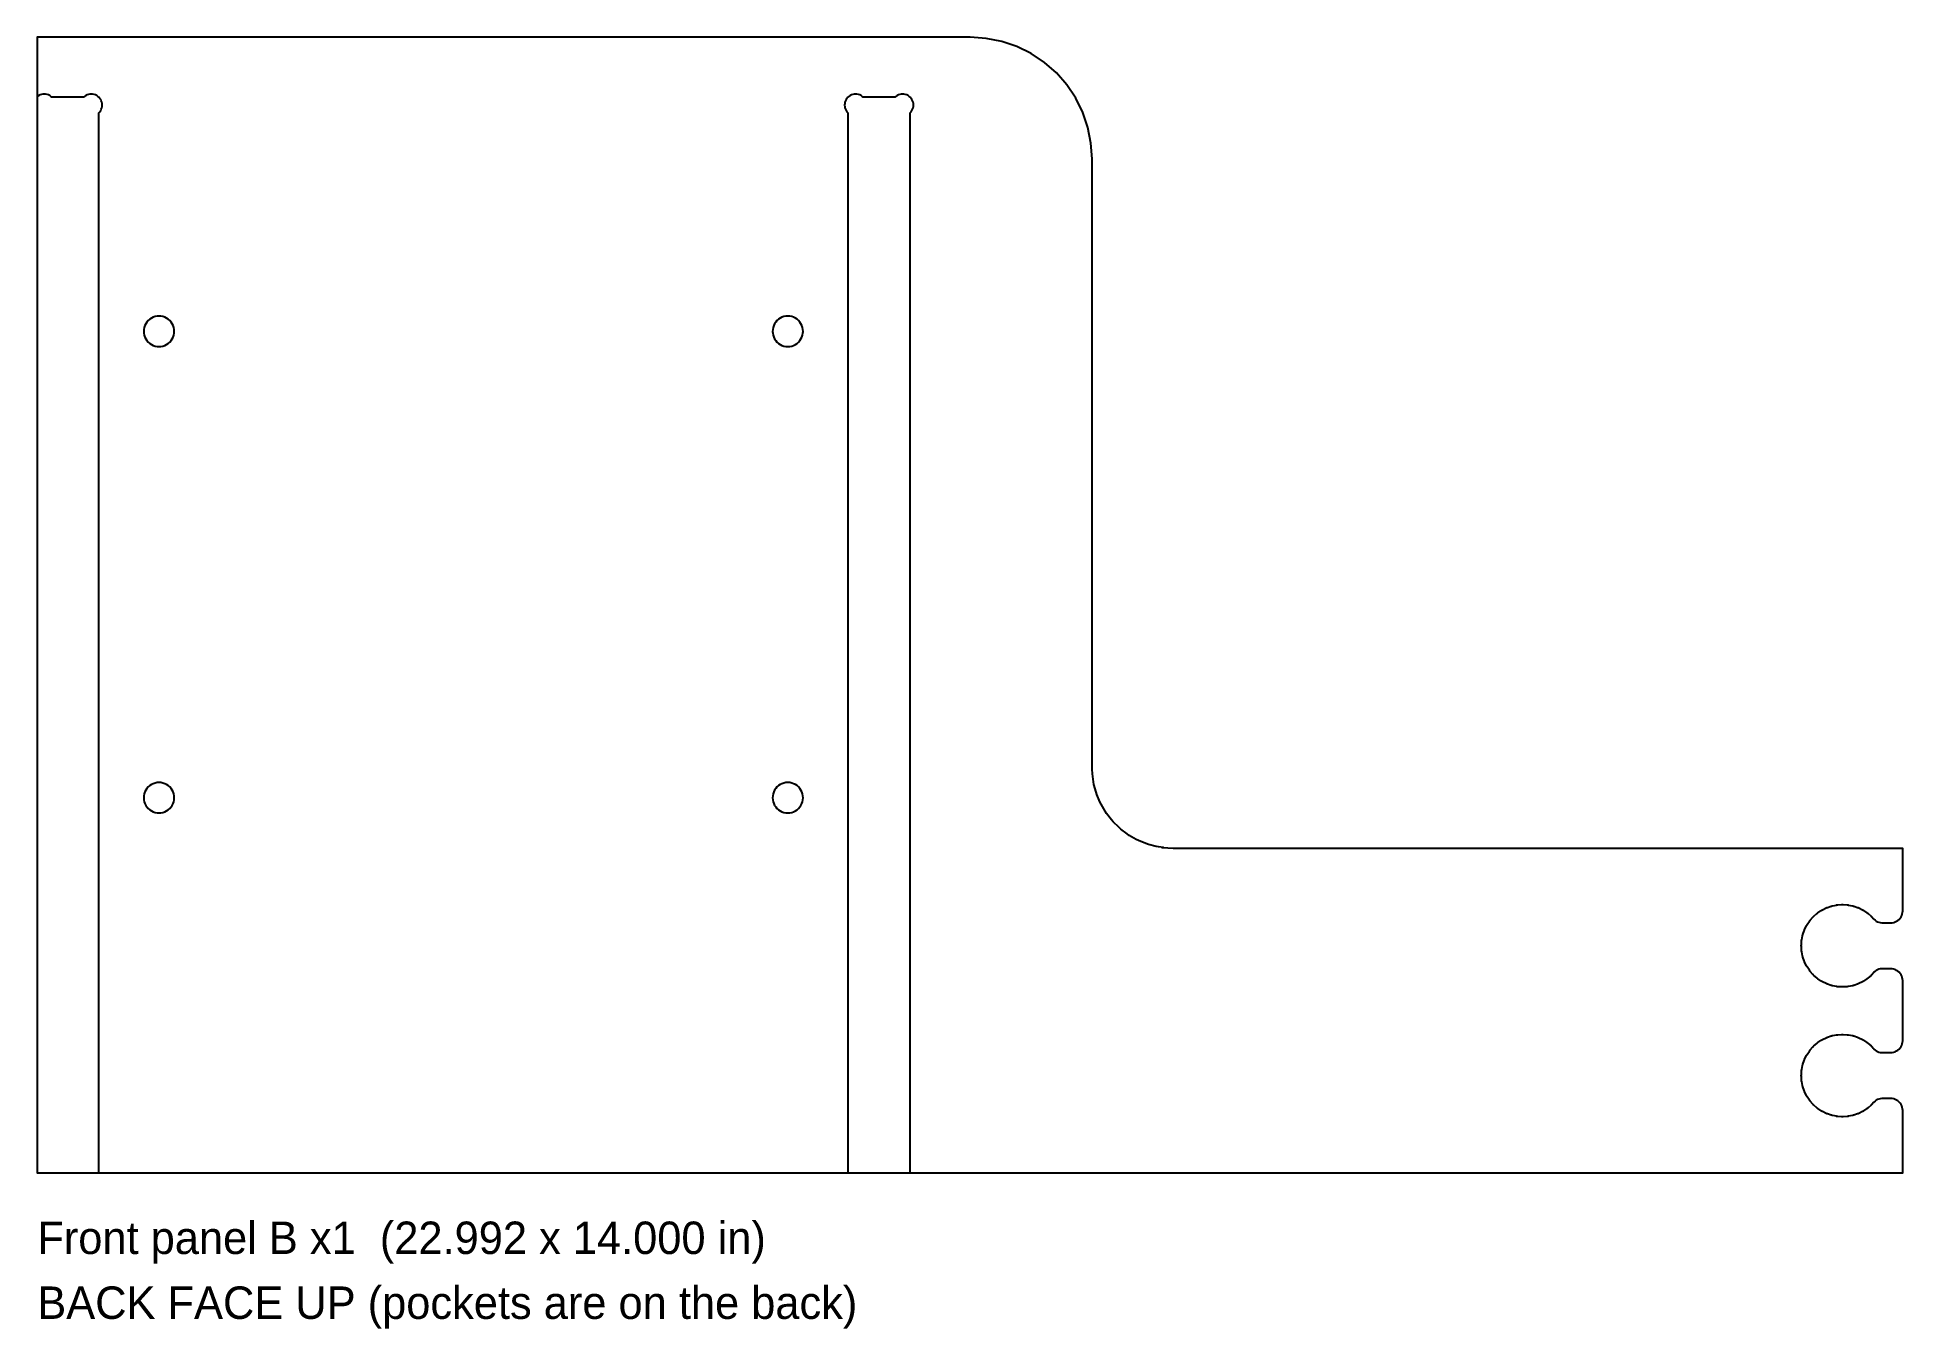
# Model space of a CAD drawing. Header units: inches. Extents: x 0 to 23, y -1.9 to 14.
import ezdxf

# ---------------------------------------------------------------- set-up
doc = ezdxf.new("R2010")
doc.units = ezdxf.units.IN
doc.header["$MEASUREMENT"] = 0
for name, color, linetype in [('CUT_OUTSIDE', 1, 'Continuous'), ('LABEL', 3, 'Continuous'), ('POCKET_0.375', 4, 'Continuous'), ('POCKET_0.500', 4, 'Continuous')]:
    doc.layers.add(name, color=color, linetype=linetype)

msp = doc.modelspace()

# ---------------------------------------------------------------- linework, layer by layer
at = {"layer": 'CUT_OUTSIDE'}
msp.add_lwpolyline([(13.869, 4.009), (13.862, 4.01), (13.883, 4.01), (13.821, 4.018), (13.789, 4.024), (13.695, 4.05), (13.664, 4.06), (13.573, 4.098), (13.544, 4.112), (13.459, 4.161), (13.432, 4.179), (13.354, 4.239), (13.33, 4.261), (13.261, 4.33), (13.239, 4.354), (13.179, 4.432), (13.161, 4.459), (13.112, 4.544), (13.098, 4.573), (13.06, 4.664), (13.05, 4.695), (13.024, 4.789), (13.018, 4.821), (13.005, 4.918), (13.002, 4.976), (13, 5.025), (13, 12.5), (12.987, 12.696), (12.949, 12.888), (12.886, 13.074), (12.799, 13.25), (12.69, 13.413), (12.561, 13.561), (12.413, 13.69), (12.25, 13.799), (12.074, 13.886), (11.888, 13.949), (11.696, 13.987), (11.5, 14), (9, 14), (0, 14), (0, 0), (22.992, 0), (22.992, 0.005), (22.992, 0.005), (22.992, 0.77), (22.991, 0.789), (22.987, 0.808), (22.981, 0.826), (22.972, 0.843), (22.962, 0.859), (22.949, 0.874), (22.934, 0.887), (22.918, 0.897), (22.901, 0.906), (22.883, 0.912), (22.864, 0.916), (22.845, 0.917), (22.747, 0.917), (22.738, 0.917), (22.734, 0.916), (22.716, 0.914), (22.699, 0.91), (22.682, 0.904), (22.666, 0.895), (22.651, 0.885), (22.638, 0.873), (22.635, 0.869), (22.629, 0.863), (22.615, 0.847), (22.615, 0.847), (22.613, 0.845), (22.613, 0.845), (22.612, 0.845), (22.612, 0.844), (22.611, 0.843), (22.611, 0.843), (22.607, 0.839), (22.607, 0.839), (22.606, 0.838), (22.605, 0.838), (22.605, 0.837), (22.605, 0.837), (22.603, 0.835), (22.603, 0.835), (22.566, 0.803), (22.566, 0.802), (22.564, 0.801), (22.564, 0.801), (22.563, 0.8), (22.563, 0.8), (22.561, 0.799), (22.561, 0.799), (22.557, 0.796), (22.557, 0.796), (22.555, 0.794), (22.555, 0.794), (22.554, 0.794), (22.554, 0.794), (22.552, 0.792), (22.552, 0.792), (22.511, 0.765), (22.511, 0.765), (22.509, 0.763), (22.509, 0.763), (22.508, 0.763), (22.508, 0.763), (22.506, 0.761), (22.506, 0.761), (22.502, 0.759), (22.502, 0.759), (22.5, 0.758), (22.5, 0.758), (22.499, 0.758), (22.499, 0.758), (22.496, 0.756), (22.496, 0.756), (22.452, 0.734), (22.452, 0.734), (22.45, 0.733), (22.45, 0.733), (22.449, 0.733), (22.449, 0.733), (22.446, 0.732), (22.446, 0.732), (22.442, 0.73), (22.442, 0.73), (22.44, 0.729), (22.44, 0.729), (22.439, 0.729), (22.439, 0.729), (22.436, 0.728), (22.436, 0.728), (22.39, 0.712), (22.389, 0.712), (22.387, 0.711), (22.387, 0.711), (22.386, 0.711), (22.386, 0.711), (22.384, 0.71), (22.383, 0.71), (22.379, 0.709), (22.379, 0.709), (22.377, 0.708), (22.377, 0.708), (22.376, 0.708), (22.376, 0.708), (22.373, 0.708), (22.373, 0.708), (22.325, 0.698), (22.325, 0.698), (22.322, 0.698), (22.322, 0.697), (22.321, 0.697), (22.321, 0.697), (22.319, 0.697), (22.318, 0.697), (22.314, 0.696), (22.314, 0.696), (22.311, 0.696), (22.311, 0.696), (22.311, 0.696), (22.31, 0.696), (22.308, 0.696), (22.308, 0.696), (22.258, 0.693), (22.258, 0.693), (22.256, 0.692), (22.256, 0.692), (22.255, 0.692), (22.255, 0.692), (22.252, 0.692), (22.252, 0.692), (22.248, 0.692), (22.248, 0.692), (22.245, 0.692), (22.245, 0.692), (22.244, 0.692), (22.244, 0.692), (22.242, 0.693), (22.242, 0.693), (22.192, 0.696), (22.192, 0.696), (22.19, 0.696), (22.189, 0.696), (22.189, 0.696), (22.189, 0.696), (22.186, 0.696), (22.186, 0.696), (22.182, 0.697), (22.181, 0.697), (22.179, 0.697), (22.179, 0.697), (22.178, 0.697), (22.178, 0.698), (22.175, 0.698), (22.175, 0.698), (22.127, 0.708), (22.127, 0.708), (22.124, 0.708), (22.124, 0.708), (22.123, 0.708), (22.123, 0.708), (22.121, 0.709), (22.121, 0.709), (22.117, 0.71), (22.116, 0.71), (22.114, 0.711), (22.114, 0.711), (22.113, 0.711), (22.113, 0.711), (22.111, 0.712), (22.11, 0.712), (22.064, 0.728), (22.064, 0.728), (22.061, 0.729), (22.061, 0.729), (22.06, 0.729), (22.06, 0.729), (22.058, 0.73), (22.058, 0.73), (22.054, 0.732), (22.054, 0.732), (22.051, 0.733), (22.051, 0.733), (22.05, 0.733), (22.05, 0.733), (22.048, 0.734), (22.048, 0.734), (22.004, 0.756), (22.004, 0.756), (22.001, 0.758), (22.001, 0.758), (22, 0.758), (22, 0.758), (21.998, 0.759), (21.998, 0.759), (21.994, 0.761), (21.994, 0.761), (21.992, 0.763), (21.992, 0.763), (21.991, 0.763), (21.991, 0.763), (21.989, 0.765), (21.989, 0.765), (21.948, 0.792), (21.948, 0.792), (21.946, 0.794), (21.946, 0.794), (21.945, 0.794), (21.945, 0.794), (21.943, 0.796), (21.943, 0.796), (21.939, 0.799), (21.939, 0.799), (21.937, 0.8), (21.937, 0.8), (21.936, 0.801), (21.936, 0.801), (21.934, 0.802), (21.934, 0.803), (21.897, 0.835), (21.897, 0.835), (21.895, 0.837), (21.895, 0.837), (21.895, 0.838), (21.894, 0.838), (21.893, 0.839), (21.893, 0.839), (21.889, 0.843), (21.889, 0.843), (21.888, 0.844), (21.888, 0.845), (21.887, 0.845), (21.887, 0.845), (21.885, 0.847), (21.885, 0.847), (21.853, 0.884), (21.852, 0.884), (21.851, 0.886), (21.851, 0.886), (21.85, 0.887), (21.85, 0.887), (21.849, 0.889), (21.849, 0.889), (21.846, 0.893), (21.846, 0.893), (21.844, 0.895), (21.844, 0.895), (21.844, 0.896), (21.844, 0.896), (21.842, 0.898), (21.842, 0.898), (21.815, 0.939), (21.815, 0.939), (21.813, 0.941), (21.813, 0.941), (21.813, 0.942), (21.813, 0.942), (21.811, 0.944), (21.811, 0.944), (21.809, 0.948), (21.809, 0.948), (21.808, 0.95), (21.808, 0.95), (21.808, 0.951), (21.808, 0.951), (21.806, 0.954), (21.806, 0.954), (21.784, 0.998), (21.784, 0.998), (21.783, 1), (21.783, 1), (21.783, 1.001), (21.783, 1.001), (21.782, 1.004), (21.782, 1.004), (21.78, 1.008), (21.78, 1.008), (21.779, 1.01), (21.779, 1.01), (21.779, 1.011), (21.779, 1.011), (21.778, 1.014), (21.778, 1.014), (21.762, 1.06), (21.762, 1.061), (21.761, 1.063), (21.761, 1.063), (21.761, 1.064), (21.761, 1.064), (21.76, 1.066), (21.76, 1.067), (21.759, 1.071), (21.759, 1.071), (21.758, 1.073), (21.758, 1.073), (21.758, 1.074), (21.758, 1.074), (21.758, 1.077), (21.758, 1.077), (21.748, 1.125), (21.748, 1.125), (21.748, 1.128), (21.747, 1.128), (21.747, 1.129), (21.747, 1.129), (21.747, 1.131), (21.747, 1.132), (21.746, 1.136), (21.746, 1.136), (21.746, 1.139), (21.746, 1.139), (21.746, 1.139), (21.746, 1.14), (21.746, 1.142), (21.746, 1.142), (21.743, 1.192), (21.743, 1.192), (21.742, 1.194), (21.742, 1.194), (21.742, 1.195), (21.742, 1.195), (21.742, 1.198), (21.742, 1.198), (21.742, 1.202), (21.742, 1.202), (21.742, 1.205), (21.742, 1.205), (21.742, 1.206), (21.742, 1.206), (21.743, 1.208), (21.743, 1.208), (21.746, 1.258), (21.746, 1.258), (21.746, 1.26), (21.746, 1.261), (21.746, 1.261), (21.746, 1.261), (21.746, 1.264), (21.746, 1.264), (21.747, 1.268), (21.747, 1.269), (21.747, 1.271), (21.747, 1.271), (21.747, 1.272), (21.748, 1.272), (21.748, 1.275), (21.748, 1.275), (21.758, 1.323), (21.758, 1.323), (21.758, 1.326), (21.758, 1.326), (21.758, 1.327), (21.758, 1.327), (21.759, 1.329), (21.759, 1.329), (21.76, 1.333), (21.76, 1.334), (21.761, 1.336), (21.761, 1.336), (21.761, 1.337), (21.761, 1.337), (21.762, 1.339), (21.762, 1.34), (21.778, 1.386), (21.778, 1.386), (21.779, 1.389), (21.779, 1.389), (21.779, 1.39), (21.779, 1.39), (21.78, 1.392), (21.78, 1.392), (21.782, 1.396), (21.782, 1.396), (21.783, 1.399), (21.783, 1.399), (21.783, 1.4), (21.783, 1.4), (21.784, 1.402), (21.784, 1.402), (21.806, 1.446), (21.806, 1.446), (21.808, 1.449), (21.808, 1.449), (21.808, 1.45), (21.808, 1.45), (21.809, 1.452), (21.809, 1.452), (21.811, 1.456), (21.811, 1.456), (21.813, 1.458), (21.813, 1.458), (21.813, 1.459), (21.813, 1.459), (21.815, 1.461), (21.815, 1.461), (21.842, 1.502), (21.842, 1.502), (21.844, 1.504), (21.844, 1.504), (21.844, 1.505), (21.844, 1.505), (21.846, 1.507), (21.846, 1.507), (21.849, 1.511), (21.849, 1.511), (21.85, 1.513), (21.85, 1.513), (21.851, 1.514), (21.851, 1.514), (21.852, 1.516), (21.853, 1.516), (21.885, 1.553), (21.885, 1.553), (21.887, 1.555), (21.887, 1.555), (21.888, 1.555), (21.888, 1.556), (21.889, 1.557), (21.889, 1.557), (21.893, 1.561), (21.893, 1.561), (21.894, 1.562), (21.895, 1.562), (21.895, 1.563), (21.895, 1.563), (21.897, 1.565), (21.897, 1.565), (21.934, 1.597), (21.934, 1.598), (21.936, 1.599), (21.936, 1.599), (21.937, 1.6), (21.937, 1.6), (21.939, 1.601), (21.939, 1.601), (21.943, 1.604), (21.943, 1.604), (21.945, 1.606), (21.945, 1.606), (21.946, 1.606), (21.946, 1.606), (21.948, 1.608), (21.948, 1.608), (21.989, 1.635), (21.989, 1.635), (21.991, 1.637), (21.991, 1.637), (21.992, 1.637), (21.992, 1.637), (21.994, 1.639), (21.994, 1.639), (21.998, 1.641), (21.998, 1.641), (22, 1.642), (22, 1.642), (22.001, 1.642), (22.001, 1.642), (22.004, 1.644), (22.004, 1.644), (22.048, 1.666), (22.048, 1.666), (22.05, 1.667), (22.05, 1.667), (22.051, 1.667), (22.051, 1.667), (22.054, 1.668), (22.054, 1.668), (22.058, 1.67), (22.058, 1.67), (22.06, 1.671), (22.06, 1.671), (22.061, 1.671), (22.061, 1.671), (22.064, 1.672), (22.064, 1.672), (22.11, 1.688), (22.111, 1.688), (22.113, 1.689), (22.113, 1.689), (22.114, 1.689), (22.114, 1.689), (22.116, 1.69), (22.117, 1.69), (22.121, 1.691), (22.121, 1.691), (22.123, 1.692), (22.123, 1.692), (22.124, 1.692), (22.124, 1.692), (22.127, 1.692), (22.127, 1.692), (22.175, 1.702), (22.175, 1.702), (22.178, 1.702), (22.178, 1.703), (22.179, 1.703), (22.179, 1.703), (22.181, 1.703), (22.182, 1.703), (22.186, 1.704), (22.186, 1.704), (22.189, 1.704), (22.189, 1.704), (22.189, 1.704), (22.19, 1.704), (22.192, 1.704), (22.192, 1.704), (22.242, 1.707), (22.242, 1.707), (22.244, 1.708), (22.244, 1.708), (22.245, 1.708), (22.245, 1.708), (22.248, 1.708), (22.248, 1.708), (22.252, 1.708), (22.252, 1.708), (22.255, 1.708), (22.255, 1.708), (22.256, 1.708), (22.256, 1.708), (22.258, 1.707), (22.258, 1.707), (22.308, 1.704), (22.308, 1.704), (22.31, 1.704), (22.311, 1.704), (22.311, 1.704), (22.311, 1.704), (22.314, 1.704), (22.314, 1.704), (22.318, 1.703), (22.319, 1.703), (22.321, 1.703), (22.321, 1.703), (22.322, 1.703), (22.322, 1.702), (22.325, 1.702), (22.325, 1.702), (22.373, 1.692), (22.373, 1.692), (22.376, 1.692), (22.376, 1.692), (22.377, 1.692), (22.377, 1.692), (22.379, 1.691), (22.379, 1.691), (22.383, 1.69), (22.384, 1.69), (22.386, 1.689), (22.386, 1.689), (22.387, 1.689), (22.387, 1.689), (22.389, 1.688), (22.39, 1.688), (22.436, 1.672), (22.436, 1.672), (22.439, 1.671), (22.439, 1.671), (22.44, 1.671), (22.44, 1.671), (22.442, 1.67), (22.442, 1.67), (22.446, 1.668), (22.446, 1.668), (22.449, 1.667), (22.449, 1.667), (22.45, 1.667), (22.45, 1.667), (22.452, 1.666), (22.452, 1.666), (22.496, 1.644), (22.496, 1.644), (22.499, 1.642), (22.499, 1.642), (22.5, 1.642), (22.5, 1.642), (22.502, 1.641), (22.502, 1.641), (22.506, 1.639), (22.506, 1.639), (22.508, 1.637), (22.508, 1.637), (22.509, 1.637), (22.509, 1.637), (22.511, 1.635), (22.511, 1.635), (22.552, 1.608), (22.552, 1.608), (22.554, 1.606), (22.554, 1.606), (22.555, 1.606), (22.555, 1.606), (22.557, 1.604), (22.557, 1.604), (22.561, 1.601), (22.561, 1.601), (22.563, 1.6), (22.563, 1.6), (22.564, 1.599), (22.564, 1.599), (22.566, 1.598), (22.566, 1.597), (22.603, 1.565), (22.603, 1.565), (22.605, 1.563), (22.605, 1.563), (22.605, 1.562), (22.606, 1.562), (22.607, 1.561), (22.607, 1.561), (22.611, 1.557), (22.611, 1.557), (22.612, 1.556), (22.612, 1.555), (22.613, 1.555), (22.613, 1.555), (22.615, 1.553), (22.615, 1.553), (22.63, 1.536), (22.636, 1.53), (22.638, 1.527), (22.652, 1.515), (22.666, 1.505), (22.682, 1.496), (22.699, 1.49), (22.716, 1.486), (22.734, 1.484), (22.738, 1.483), (22.748, 1.483), (22.845, 1.483), (22.864, 1.484), (22.883, 1.488), (22.901, 1.494), (22.918, 1.503), (22.934, 1.513), (22.949, 1.526), (22.962, 1.541), (22.972, 1.557), (22.981, 1.574), (22.987, 1.592), (22.991, 1.611), (22.992, 1.63), (22.992, 2.37), (22.991, 2.389), (22.987, 2.408), (22.981, 2.426), (22.972, 2.443), (22.962, 2.459), (22.949, 2.474), (22.934, 2.487), (22.918, 2.497), (22.901, 2.506), (22.883, 2.512), (22.864, 2.516), (22.845, 2.517), (22.747, 2.517), (22.738, 2.517), (22.734, 2.516), (22.716, 2.514), (22.699, 2.51), (22.682, 2.504), (22.666, 2.495), (22.651, 2.485), (22.638, 2.473), (22.635, 2.469), (22.629, 2.463), (22.615, 2.447), (22.615, 2.447), (22.613, 2.445), (22.613, 2.445), (22.612, 2.445), (22.612, 2.444), (22.611, 2.443), (22.611, 2.443), (22.607, 2.439), (22.607, 2.439), (22.606, 2.438), (22.605, 2.438), (22.605, 2.437), (22.605, 2.437), (22.603, 2.435), (22.603, 2.435), (22.566, 2.403), (22.566, 2.402), (22.564, 2.401), (22.564, 2.401), (22.563, 2.4), (22.563, 2.4), (22.561, 2.399), (22.561, 2.399), (22.557, 2.396), (22.557, 2.396), (22.555, 2.394), (22.555, 2.394), (22.554, 2.394), (22.554, 2.394), (22.552, 2.392), (22.552, 2.392), (22.511, 2.365), (22.511, 2.365), (22.509, 2.363), (22.509, 2.363), (22.508, 2.363), (22.508, 2.363), (22.506, 2.361), (22.506, 2.361), (22.502, 2.359), (22.502, 2.359), (22.5, 2.358), (22.5, 2.358), (22.499, 2.358), (22.499, 2.358), (22.496, 2.356), (22.496, 2.356), (22.452, 2.334), (22.452, 2.334), (22.45, 2.333), (22.45, 2.333), (22.449, 2.333), (22.449, 2.333), (22.446, 2.332), (22.446, 2.332), (22.442, 2.33), (22.442, 2.33), (22.44, 2.329), (22.44, 2.329), (22.439, 2.329), (22.439, 2.329), (22.436, 2.328), (22.436, 2.328), (22.39, 2.312), (22.389, 2.312), (22.387, 2.311), (22.387, 2.311), (22.386, 2.311), (22.386, 2.311), (22.384, 2.31), (22.383, 2.31), (22.379, 2.309), (22.379, 2.309), (22.377, 2.308), (22.377, 2.308), (22.376, 2.308), (22.376, 2.308), (22.373, 2.308), (22.373, 2.308), (22.325, 2.298), (22.325, 2.298), (22.322, 2.298), (22.322, 2.297), (22.321, 2.297), (22.321, 2.297), (22.319, 2.297), (22.318, 2.297), (22.314, 2.296), (22.314, 2.296), (22.311, 2.296), (22.311, 2.296), (22.311, 2.296), (22.31, 2.296), (22.308, 2.296), (22.308, 2.296), (22.258, 2.293), (22.258, 2.293), (22.256, 2.292), (22.256, 2.292), (22.255, 2.292), (22.255, 2.292), (22.252, 2.292), (22.252, 2.292), (22.248, 2.292), (22.248, 2.292), (22.245, 2.292), (22.245, 2.292), (22.244, 2.292), (22.244, 2.292), (22.242, 2.293), (22.242, 2.293), (22.192, 2.296), (22.192, 2.296), (22.19, 2.296), (22.189, 2.296), (22.189, 2.296), (22.189, 2.296), (22.186, 2.296), (22.186, 2.296), (22.182, 2.297), (22.181, 2.297), (22.179, 2.297), (22.179, 2.297), (22.178, 2.297), (22.178, 2.298), (22.175, 2.298), (22.175, 2.298), (22.127, 2.308), (22.127, 2.308), (22.124, 2.308), (22.124, 2.308), (22.123, 2.308), (22.123, 2.308), (22.121, 2.309), (22.121, 2.309), (22.117, 2.31), (22.116, 2.31), (22.114, 2.311), (22.114, 2.311), (22.113, 2.311), (22.113, 2.311), (22.111, 2.312), (22.11, 2.312), (22.064, 2.328), (22.064, 2.328), (22.061, 2.329), (22.061, 2.329), (22.06, 2.329), (22.06, 2.329), (22.058, 2.33), (22.058, 2.33), (22.054, 2.332), (22.054, 2.332), (22.051, 2.333), (22.051, 2.333), (22.05, 2.333), (22.05, 2.333), (22.048, 2.334), (22.048, 2.334), (22.004, 2.356), (22.004, 2.356), (22.001, 2.358), (22.001, 2.358), (22, 2.358), (22, 2.358), (21.998, 2.359), (21.998, 2.359), (21.994, 2.361), (21.994, 2.361), (21.992, 2.363), (21.992, 2.363), (21.991, 2.363), (21.991, 2.363), (21.989, 2.365), (21.989, 2.365), (21.948, 2.392), (21.948, 2.392), (21.946, 2.394), (21.946, 2.394), (21.945, 2.394), (21.945, 2.394), (21.943, 2.396), (21.943, 2.396), (21.939, 2.399), (21.939, 2.399), (21.937, 2.4), (21.937, 2.4), (21.936, 2.401), (21.936, 2.401), (21.934, 2.402), (21.934, 2.403), (21.897, 2.435), (21.897, 2.435), (21.895, 2.437), (21.895, 2.437), (21.895, 2.438), (21.894, 2.438), (21.893, 2.439), (21.893, 2.439), (21.889, 2.443), (21.889, 2.443), (21.888, 2.444), (21.888, 2.445), (21.887, 2.445), (21.887, 2.445), (21.885, 2.447), (21.885, 2.447), (21.853, 2.484), (21.852, 2.484), (21.851, 2.486), (21.851, 2.486), (21.85, 2.487), (21.85, 2.487), (21.849, 2.489), (21.849, 2.489), (21.846, 2.493), (21.846, 2.493), (21.844, 2.495), (21.844, 2.495), (21.844, 2.496), (21.844, 2.496), (21.842, 2.498), (21.842, 2.498), (21.815, 2.539), (21.815, 2.539), (21.813, 2.541), (21.813, 2.541), (21.813, 2.542), (21.813, 2.542), (21.811, 2.544), (21.811, 2.544), (21.809, 2.548), (21.809, 2.548), (21.808, 2.55), (21.808, 2.55), (21.808, 2.551), (21.808, 2.551), (21.806, 2.554), (21.806, 2.554), (21.784, 2.598), (21.784, 2.598), (21.783, 2.6), (21.783, 2.6), (21.783, 2.601), (21.783, 2.601), (21.782, 2.604), (21.782, 2.604), (21.78, 2.608), (21.78, 2.608), (21.779, 2.61), (21.779, 2.61), (21.779, 2.611), (21.779, 2.611), (21.778, 2.614), (21.778, 2.614), (21.762, 2.66), (21.762, 2.661), (21.761, 2.663), (21.761, 2.663), (21.761, 2.664), (21.761, 2.664), (21.76, 2.666), (21.76, 2.667), (21.759, 2.671), (21.759, 2.671), (21.758, 2.673), (21.758, 2.673), (21.758, 2.674), (21.758, 2.674), (21.758, 2.677), (21.758, 2.677), (21.748, 2.725), (21.748, 2.725), (21.748, 2.728), (21.747, 2.728), (21.747, 2.729), (21.747, 2.729), (21.747, 2.731), (21.747, 2.732), (21.746, 2.736), (21.746, 2.736), (21.746, 2.739), (21.746, 2.739), (21.746, 2.739), (21.746, 2.74), (21.746, 2.742), (21.746, 2.742), (21.743, 2.792), (21.743, 2.792), (21.742, 2.794), (21.742, 2.794), (21.742, 2.795), (21.742, 2.795), (21.742, 2.798), (21.742, 2.798), (21.742, 2.802), (21.742, 2.802), (21.742, 2.805), (21.742, 2.805), (21.742, 2.806), (21.742, 2.806), (21.743, 2.808), (21.743, 2.808), (21.746, 2.858), (21.746, 2.858), (21.746, 2.86), (21.746, 2.861), (21.746, 2.861), (21.746, 2.861), (21.746, 2.864), (21.746, 2.864), (21.747, 2.868), (21.747, 2.869), (21.747, 2.871), (21.747, 2.871), (21.747, 2.872), (21.748, 2.872), (21.748, 2.875), (21.748, 2.875), (21.758, 2.923), (21.758, 2.923), (21.758, 2.926), (21.758, 2.926), (21.758, 2.927), (21.758, 2.927), (21.759, 2.929), (21.759, 2.929), (21.76, 2.933), (21.76, 2.934), (21.761, 2.936), (21.761, 2.936), (21.761, 2.937), (21.761, 2.937), (21.762, 2.939), (21.762, 2.94), (21.778, 2.986), (21.778, 2.986), (21.779, 2.989), (21.779, 2.989), (21.779, 2.99), (21.779, 2.99), (21.78, 2.992), (21.78, 2.992), (21.782, 2.996), (21.782, 2.996), (21.783, 2.999), (21.783, 2.999), (21.783, 3), (21.783, 3), (21.784, 3.002), (21.784, 3.002), (21.806, 3.046), (21.806, 3.046), (21.808, 3.049), (21.808, 3.049), (21.808, 3.05), (21.808, 3.05), (21.809, 3.052), (21.809, 3.052), (21.811, 3.056), (21.811, 3.056), (21.813, 3.058), (21.813, 3.058), (21.813, 3.059), (21.813, 3.059), (21.815, 3.061), (21.815, 3.061), (21.842, 3.102), (21.842, 3.102), (21.844, 3.104), (21.844, 3.104), (21.844, 3.105), (21.844, 3.105), (21.846, 3.107), (21.846, 3.107), (21.849, 3.111), (21.849, 3.111), (21.85, 3.113), (21.85, 3.113), (21.851, 3.114), (21.851, 3.114), (21.852, 3.116), (21.853, 3.116), (21.885, 3.153), (21.885, 3.153), (21.887, 3.155), (21.887, 3.155), (21.888, 3.155), (21.888, 3.156), (21.889, 3.157), (21.889, 3.157), (21.893, 3.161), (21.893, 3.161), (21.894, 3.162), (21.895, 3.162), (21.895, 3.163), (21.895, 3.163), (21.897, 3.165), (21.897, 3.165), (21.934, 3.197), (21.934, 3.198), (21.936, 3.199), (21.936, 3.199), (21.937, 3.2), (21.937, 3.2), (21.939, 3.201), (21.939, 3.201), (21.943, 3.204), (21.943, 3.204), (21.945, 3.206), (21.945, 3.206), (21.946, 3.206), (21.946, 3.206), (21.948, 3.208), (21.948, 3.208), (21.989, 3.235), (21.989, 3.235), (21.991, 3.237), (21.991, 3.237), (21.992, 3.237), (21.992, 3.237), (21.994, 3.239), (21.994, 3.239), (21.998, 3.241), (21.998, 3.241), (22, 3.242), (22, 3.242), (22.001, 3.242), (22.001, 3.242), (22.004, 3.244), (22.004, 3.244), (22.048, 3.266), (22.048, 3.266), (22.05, 3.267), (22.05, 3.267), (22.051, 3.267), (22.051, 3.267), (22.054, 3.268), (22.054, 3.268), (22.058, 3.27), (22.058, 3.27), (22.06, 3.271), (22.06, 3.271), (22.061, 3.271), (22.061, 3.271), (22.064, 3.272), (22.064, 3.272), (22.11, 3.288), (22.111, 3.288), (22.113, 3.289), (22.113, 3.289), (22.114, 3.289), (22.114, 3.289), (22.116, 3.29), (22.117, 3.29), (22.121, 3.291), (22.121, 3.291), (22.123, 3.292), (22.123, 3.292), (22.124, 3.292), (22.124, 3.292), (22.127, 3.292), (22.127, 3.292), (22.175, 3.302), (22.175, 3.302), (22.178, 3.302), (22.178, 3.303), (22.179, 3.303), (22.179, 3.303), (22.181, 3.303), (22.182, 3.303), (22.186, 3.304), (22.186, 3.304), (22.189, 3.304), (22.189, 3.304), (22.189, 3.304), (22.19, 3.304), (22.192, 3.304), (22.192, 3.304), (22.242, 3.307), (22.242, 3.307), (22.244, 3.308), (22.244, 3.308), (22.245, 3.308), (22.245, 3.308), (22.248, 3.308), (22.248, 3.308), (22.252, 3.308), (22.252, 3.308), (22.255, 3.308), (22.255, 3.308), (22.256, 3.308), (22.256, 3.308), (22.258, 3.307), (22.258, 3.307), (22.308, 3.304), (22.308, 3.304), (22.31, 3.304), (22.311, 3.304), (22.311, 3.304), (22.311, 3.304), (22.314, 3.304), (22.314, 3.304), (22.318, 3.303), (22.319, 3.303), (22.321, 3.303), (22.321, 3.303), (22.322, 3.303), (22.322, 3.302), (22.325, 3.302), (22.325, 3.302), (22.373, 3.292), (22.373, 3.292), (22.376, 3.292), (22.376, 3.292), (22.377, 3.292), (22.377, 3.292), (22.379, 3.291), (22.379, 3.291), (22.383, 3.29), (22.384, 3.29), (22.386, 3.289), (22.386, 3.289), (22.387, 3.289), (22.387, 3.289), (22.389, 3.288), (22.39, 3.288), (22.436, 3.272), (22.436, 3.272), (22.439, 3.271), (22.439, 3.271), (22.44, 3.271), (22.44, 3.271), (22.442, 3.27), (22.442, 3.27), (22.446, 3.268), (22.446, 3.268), (22.449, 3.267), (22.449, 3.267), (22.45, 3.267), (22.45, 3.267), (22.452, 3.266), (22.452, 3.266), (22.496, 3.244), (22.496, 3.244), (22.499, 3.242), (22.499, 3.242), (22.5, 3.242), (22.5, 3.242), (22.502, 3.241), (22.502, 3.241), (22.506, 3.239), (22.506, 3.239), (22.508, 3.237), (22.508, 3.237), (22.509, 3.237), (22.509, 3.237), (22.511, 3.235), (22.511, 3.235), (22.552, 3.208), (22.552, 3.208), (22.554, 3.206), (22.554, 3.206), (22.555, 3.206), (22.555, 3.206), (22.557, 3.204), (22.557, 3.204), (22.561, 3.201), (22.561, 3.201), (22.563, 3.2), (22.563, 3.2), (22.564, 3.199), (22.564, 3.199), (22.566, 3.198), (22.566, 3.197), (22.603, 3.165), (22.603, 3.165), (22.605, 3.163), (22.605, 3.163), (22.605, 3.162), (22.606, 3.162), (22.607, 3.161), (22.607, 3.161), (22.611, 3.157), (22.611, 3.157), (22.612, 3.156), (22.612, 3.155), (22.613, 3.155), (22.613, 3.155), (22.615, 3.153), (22.615, 3.153), (22.63, 3.136), (22.636, 3.13), (22.638, 3.127), (22.652, 3.115), (22.666, 3.105), (22.682, 3.096), (22.699, 3.09), (22.716, 3.086), (22.734, 3.084), (22.739, 3.083), (22.748, 3.083), (22.845, 3.083), (22.864, 3.084), (22.883, 3.088), (22.901, 3.094), (22.918, 3.103), (22.934, 3.113), (22.949, 3.126), (22.962, 3.141), (22.972, 3.157), (22.981, 3.174), (22.987, 3.192), (22.991, 3.211), (22.992, 3.23), (22.992, 3.995), (22.992, 3.995), (22.992, 4), (14, 4)], close=True, dxfattribs=at)
at = {"layer": 'POCKET_0.375'}
for points in [[(0.76, 13.069), (0.772, 13.082), (0.781, 13.097), (0.789, 13.113), (0.795, 13.13), (0.798, 13.147), (0.8, 13.165), (0.798, 13.182), (0.795, 13.199), (0.789, 13.216), (0.781, 13.232), (0.772, 13.247), (0.76, 13.26), (0.747, 13.272), (0.732, 13.281), (0.716, 13.289), (0.699, 13.295), (0.682, 13.298), (0.665, 13.3), (0.647, 13.298), (0.63, 13.295), (0.613, 13.289), (0.597, 13.281), (0.582, 13.272), (0.569, 13.26), (0.181, 13.26), (0.168, 13.272), (0.153, 13.281), (0.137, 13.289), (0.12, 13.295), (0.103, 13.298), (0.085, 13.3), (0.068, 13.298), (0.051, 13.295), (0.034, 13.289), (0.018, 13.281), (0.003, 13.272), (0, 13.269), (0, 0), (0.76, 0)], [(10.76, 13.069), (10.772, 13.082), (10.781, 13.097), (10.789, 13.113), (10.795, 13.13), (10.798, 13.147), (10.8, 13.165), (10.798, 13.182), (10.795, 13.199), (10.789, 13.216), (10.781, 13.232), (10.772, 13.247), (10.76, 13.26), (10.747, 13.272), (10.732, 13.281), (10.716, 13.289), (10.699, 13.295), (10.682, 13.298), (10.665, 13.3), (10.647, 13.298), (10.63, 13.295), (10.613, 13.289), (10.597, 13.281), (10.582, 13.272), (10.569, 13.26), (10.181, 13.26), (10.168, 13.272), (10.153, 13.281), (10.137, 13.289), (10.12, 13.295), (10.103, 13.298), (10.085, 13.3), (10.068, 13.298), (10.051, 13.295), (10.034, 13.289), (10.018, 13.281), (10.003, 13.272), (9.99, 13.26), (9.978, 13.247), (9.969, 13.232), (9.961, 13.216), (9.955, 13.199), (9.952, 13.182), (9.95, 13.165), (9.952, 13.147), (9.955, 13.13), (9.961, 13.113), (9.969, 13.097), (9.978, 13.082), (9.99, 13.069), (9.99, 0), (10.76, 0)]]:
    msp.add_lwpolyline(points, close=True, dxfattribs=at)
at = {"layer": 'POCKET_0.500'}
for points in [[(1.312, 10.375), (1.314, 10.351), (1.319, 10.326), (1.327, 10.303), (1.338, 10.281), (1.351, 10.261), (1.367, 10.242), (1.386, 10.226), (1.406, 10.213), (1.428, 10.202), (1.451, 10.194), (1.476, 10.189), (1.5, 10.188), (1.524, 10.189), (1.549, 10.194), (1.572, 10.202), (1.594, 10.213), (1.614, 10.226), (1.633, 10.242), (1.649, 10.261), (1.662, 10.281), (1.673, 10.303), (1.681, 10.326), (1.686, 10.351), (1.688, 10.375), (1.686, 10.399), (1.681, 10.424), (1.673, 10.447), (1.662, 10.469), (1.649, 10.489), (1.633, 10.508), (1.614, 10.524), (1.594, 10.537), (1.572, 10.548), (1.549, 10.556), (1.524, 10.561), (1.5, 10.562), (1.476, 10.561), (1.451, 10.556), (1.428, 10.548), (1.406, 10.537), (1.386, 10.524), (1.367, 10.508), (1.351, 10.489), (1.338, 10.469), (1.327, 10.447), (1.319, 10.424), (1.314, 10.399)], [(9.062, 10.375), (9.064, 10.351), (9.069, 10.326), (9.077, 10.303), (9.088, 10.281), (9.101, 10.261), (9.117, 10.242), (9.136, 10.226), (9.156, 10.213), (9.178, 10.202), (9.201, 10.194), (9.226, 10.189), (9.25, 10.188), (9.274, 10.189), (9.299, 10.194), (9.322, 10.202), (9.344, 10.213), (9.364, 10.226), (9.383, 10.242), (9.399, 10.261), (9.412, 10.281), (9.423, 10.303), (9.431, 10.326), (9.436, 10.351), (9.438, 10.375), (9.436, 10.399), (9.431, 10.424), (9.423, 10.447), (9.412, 10.469), (9.399, 10.489), (9.383, 10.508), (9.364, 10.524), (9.344, 10.537), (9.322, 10.548), (9.299, 10.556), (9.274, 10.561), (9.25, 10.562), (9.226, 10.561), (9.201, 10.556), (9.178, 10.548), (9.156, 10.537), (9.136, 10.524), (9.117, 10.508), (9.101, 10.489), (9.088, 10.469), (9.077, 10.447), (9.069, 10.424), (9.064, 10.399)], [(1.312, 4.625), (1.314, 4.601), (1.319, 4.576), (1.327, 4.553), (1.338, 4.531), (1.351, 4.511), (1.367, 4.492), (1.386, 4.476), (1.406, 4.463), (1.428, 4.452), (1.451, 4.444), (1.476, 4.439), (1.5, 4.438), (1.524, 4.439), (1.549, 4.444), (1.572, 4.452), (1.594, 4.463), (1.614, 4.476), (1.633, 4.492), (1.649, 4.511), (1.662, 4.531), (1.673, 4.553), (1.681, 4.576), (1.686, 4.601), (1.688, 4.625), (1.686, 4.649), (1.681, 4.674), (1.673, 4.697), (1.662, 4.719), (1.649, 4.739), (1.633, 4.758), (1.614, 4.774), (1.594, 4.787), (1.572, 4.798), (1.549, 4.806), (1.524, 4.811), (1.5, 4.812), (1.476, 4.811), (1.451, 4.806), (1.428, 4.798), (1.406, 4.787), (1.386, 4.774), (1.367, 4.758), (1.351, 4.739), (1.338, 4.719), (1.327, 4.697), (1.319, 4.674), (1.314, 4.649)], [(9.062, 4.625), (9.064, 4.601), (9.069, 4.576), (9.077, 4.553), (9.088, 4.531), (9.101, 4.511), (9.117, 4.492), (9.136, 4.476), (9.156, 4.463), (9.178, 4.452), (9.201, 4.444), (9.226, 4.439), (9.25, 4.438), (9.274, 4.439), (9.299, 4.444), (9.322, 4.452), (9.344, 4.463), (9.364, 4.476), (9.383, 4.492), (9.399, 4.511), (9.412, 4.531), (9.423, 4.553), (9.431, 4.576), (9.436, 4.601), (9.438, 4.625), (9.436, 4.649), (9.431, 4.674), (9.423, 4.697), (9.412, 4.719), (9.399, 4.739), (9.383, 4.758), (9.364, 4.774), (9.344, 4.787), (9.322, 4.798), (9.299, 4.806), (9.274, 4.811), (9.25, 4.812), (9.226, 4.811), (9.201, 4.806), (9.178, 4.798), (9.156, 4.787), (9.136, 4.774), (9.117, 4.758), (9.101, 4.739), (9.088, 4.719), (9.077, 4.697), (9.069, 4.674), (9.064, 4.649)]]:
    msp.add_lwpolyline(points, close=True, dxfattribs=at)

# ---------------------------------------------------------------- texts
at = {"layer": 'LABEL'}
for s, p in [('Front panel B x1  (22.992 x 14.000 in)', (0, -1)), ('BACK FACE UP (pockets are on the back)', (0, -1.8))]:
    msp.add_text(s, height=0.4, dxfattribs=at).set_placement(p)

doc.saveas('drawing.dxf')
